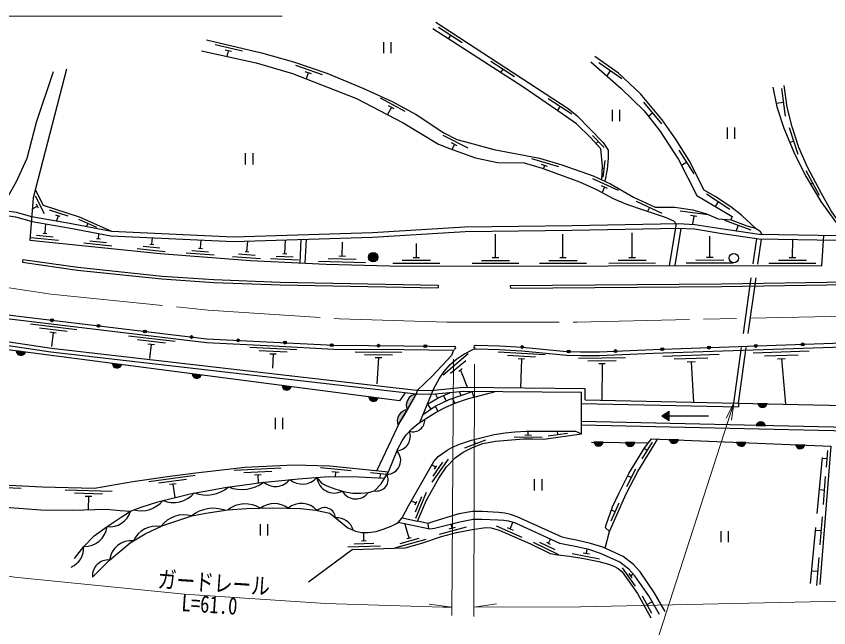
# Model space of a CAD drawing. Units: millimetres at full size, sheet at 1:1000; details may follow other scales. Extents: x 40000 to 680000, y 20000 to 380000.
# Drawn here: x 175944 to 262721, y 246968 to 312264 of the extents above; entities that cross this region are included whole.
import ezdxf
from ezdxf.enums import TextEntityAlignment as Align

# ---------------------------------------------------------------- set-up
doc = ezdxf.new("R2010")
doc.units = ezdxf.units.MM
doc.header["$LTSCALE"] = 1000
doc.linetypes.add('CHAIN', pattern=[18.5, 12, -1.5, 3.5, -1.5])
doc.linetypes.add('DASHED', pattern=[7.5, 6, -1.5])
for name, color, linetype, lineweight in [('M-BGD', 7, 'Continuous', 25), ('M-BMK', 2, 'CHAIN', 13), ('M-STR-HTXT', 7, 'Continuous', 13)]:
    doc.layers.add(name, color=color, linetype=linetype, lineweight=lineweight)
doc.styles.add('ＭＳ ゴシック', font='')
doc.styles.get('ＭＳ ゴシック').set_extended_font_data('MS Gothic')

# ---------------------------------------------------------------- blocks, each defined once
blk = doc.blocks.new('open_arrow')
at = {"color": 0, "linetype": 'Continuous', "lineweight": -2}
blk.add_lwpolyline([(7.5, 1.25), (0, 0), (7.5, -1.25)], dxfattribs=at)

msp = doc.modelspace()

# ---------------------------------------------------------------- hatches: boundary and pattern name
at = {"layer": 'M-BGD'}
for points in [[(213573, 286536, -1), (214573, 286536, -0.41421), (214073, 286036, -0.41421)], [(179619, 279818, -1), (179917, 279782, -0.41421), (179750, 279651, -0.41421)], [(184583, 279223, -1), (184881, 279187, -0.41421), (184715, 279056, -0.41421)], [(189548, 278628, -1), (189846, 278592, -0.41421), (189679, 278461, -0.41421)], [(194512, 278033, -1), (194810, 277997, -0.41421), (194643, 277866, -0.41421)], [(199496, 277666, -1), (199796, 277652, -1)], [(204490, 277422, -1), (204790, 277406, -1)], [(209483, 277152, -1), (209782, 277135, -1)], [(214482, 277090, -1), (214782, 277088, -1)], [(219482, 277043, -0.41421), (219633, 277191, -0.41421), (219782, 277039, -1)], [(229820, 276955, -1), (230119, 276939, -1)], [(244790, 276703, -1), (245090, 276714, -1)], [(249787, 276877, -1), (250087, 276887, -1)], [(254784, 277050, -1), (255084, 277061, -1)], [(259781, 277224, -1), (260081, 277234, -1)], [(176927, 276397, -0.82183), (175945, 276526)], [(234796, 276469, -1), (235096, 276464, -1)], [(239794, 276508, -1), (240094, 276520, -1)], [(187188, 275058, -0.82183), (186205, 275186)], [(195707, 273946, -0.82183), (194724, 274074)], [(205311, 272692, -0.82183), (204328, 272820)], [(218661, 271911), (217710, 270245, -0.51219)], [(214590, 271480, -0.82183), (213608, 271609)], [(256145, 270880, -0.82183), (255154, 270901)], [(217710, 270244), (216731, 268594, -0.51219)], [(245691, 270103), (244891, 269603), (245691, 269103)], [(254959, 268564, -0.82183), (255950, 268541)], [(238629, 266779, -0.82183), (237638, 266792)], [(242016, 266732, -0.82183), (241025, 266746)], [(246670, 267035, -0.82183), (245680, 267076)], [(253872, 266733, -0.82183), (252882, 266775)], [(260162, 266470, -0.82183), (259172, 266512)]]:
    msp.add_hatch(color=256, dxfattribs=at).paths.add_polyline_path(points)

# ---------------------------------------------------------------- linework, layer by layer
for p, q in [((223570, 309422), (221054, 311057)), ((222312, 310240), (222065, 309857)), ((200113, 308524), (197192, 309210)), ((215168, 309511), (215168, 308311)), ((215968, 309511), (215968, 308311)), ((198925, 308495), (198243, 308655)), ((198584, 308575), (198443, 307973)), ((229158, 305790), (226643, 307425)), ((240614, 305592), (238152, 307304)), ((208652, 306015), (205816, 306994)), ((207467, 306107), (206805, 306335)), ((227900, 306607), (227667, 306245)), ((239383, 306448), (239012, 305906)), ((207136, 306221), (206914, 305579)), ((258108, 301581), (257697, 304553)), ((217469, 302077), (214836, 303515)), ((235270, 301817), (232755, 303452)), ((244886, 300788), (242978, 303103)), ((257903, 303067), (257097, 302956)), ((216009, 302532), (215590, 301765)), ((216316, 302365), (215702, 302700)), ((234012, 302635), (233740, 302216)), ((239579, 302258), (239579, 301058)), ((240379, 302258), (240379, 301058)), ((243932, 301945), (243474, 301568)), ((251862, 300385), (251862, 299185)), ((252662, 300385), (252662, 299185)), ((259469, 297511), (258525, 300359)), ((224212, 298174), (221530, 299518)), ((238731, 298257), (237472, 299543)), ((223049, 298421), (222423, 298735)), ((222736, 298578), (222464, 298036)), ((238101, 298900), (237872, 298675)), ((258997, 298935), (258565, 298792)), ((248356, 295430), (246757, 297969)), ((200396, 297637), (200396, 296437)), ((201196, 297637), (201196, 296437)), ((233887, 296182), (231017, 297054)), ((238640, 295086), (238841, 296875)), ((232700, 296229), (232030, 296433)), ((232365, 296331), (232261, 295991)), ((238740, 295980), (238540, 296003)), ((247557, 296700), (246989, 296341)), ((261734, 293107), (260315, 295750)), ((240262, 293659), (237536, 294910)), ((261025, 294428), (260793, 294304)), ((239092, 293866), (238456, 294158)), ((238774, 294012), (238520, 293458)), ((178962, 291177), (178007, 293047)), ((244929, 291213), (242204, 292469)), ((252170, 291616), (249666, 293268)), ((250918, 292442), (250596, 291955)), ((178218, 291976), (177642, 291681)), ((178329, 291757), (178106, 292194)), ((243567, 291841), (243377, 291429)), ((181501, 290916), (179502, 291560)), ((180643, 290878), (180176, 291028)), ((180409, 290953), (180234, 290408)), ((249827, 291042), (246853, 291439)), ((248647, 290897), (247953, 290989)), ((248300, 290943), (248182, 290055)), ((179016, 289096), (179119, 290093)), ((184543, 289692), (182625, 290547)), ((183584, 290119), (183453, 289826)), ((246408, 290115), (245688, 285634)), ((254442, 289412), (251631, 290460)), ((253036, 289936), (252827, 289374)), ((178807, 289118), (179224, 289074)), ((184717, 288504), (184775, 289067)), ((227130, 286489), (227133, 288997)), ((234334, 286495), (234328, 288996)), ((241730, 286520), (241722, 289132)), ((246936, 289606), (246298, 285636)), ((177462, 288654), (180446, 288345)), ((178089, 288891), (179880, 288705)), ((183791, 288299), (185581, 288113)), ((184508, 288526), (184926, 288483)), ((190422, 287912), (190495, 288617)), ((195619, 287489), (195687, 288372)), ((200586, 287111), (200673, 288256)), ((204627, 286909), (204695, 288380)), ((206347, 288432), (206230, 285933)), ((206899, 288449), (206780, 285907)), ((210756, 286655), (210798, 288154)), ((250009, 286534), (250016, 288788)), ((258839, 286506), (258871, 288421)), ((183163, 288062), (186147, 287753)), ((188868, 287470), (191852, 287161)), ((189496, 287707), (191286, 287521)), ((190213, 287934), (190631, 287891)), ((194699, 287258), (196494, 287122)), ((195410, 287505), (195829, 287473)), ((218678, 286509), (218681, 288009)), ((194078, 287005), (197070, 286777)), ((199045, 286626), (202036, 286398)), ((199666, 286880), (201461, 286743)), ((200377, 287127), (200795, 287095)), ((203100, 286380), (206097, 286239)), ((203714, 286651), (205512, 286567)), ((204417, 286919), (204836, 286899)), ((209249, 286396), (212247, 286314)), ((210406, 286664), (211106, 286645)), ((218328, 286510), (219028, 286508)), ((226780, 286490), (227480, 286489)), ((233984, 286494), (234684, 286496)), ((241380, 286519), (242080, 286521)), ((249659, 286535), (250359, 286533)), ((258489, 286507), (259189, 286505)), ((176641, 286297), (176598, 286000)), ((176598, 286000), (182472, 285163)), ((176641, 286297), (182508, 285460)), ((208241, 286124), (213239, 285986)), ((216176, 285915), (221176, 285903)), ((217177, 286212), (220177, 286205)), ((224629, 285895), (229629, 285884)), ((225629, 286193), (228629, 286186)), ((231836, 285886), (236836, 285904)), ((232835, 286190), (235835, 286200)), ((239233, 285912), (244233, 285929)), ((240232, 286215), (243232, 286225)), ((247507, 285942), (252507, 285926)), ((248508, 286239), (251508, 286229)), ((256337, 285914), (261337, 285898)), ((257338, 286211), (260338, 286201)), ((182472, 285163), (191501, 284222)), ((182508, 285460), (191527, 284521)), ((191501, 284222), (197030, 283841)), ((191527, 284521), (197046, 284141)), ((197030, 283841), (204118, 283571)), ((197046, 284141), (204127, 283871)), ((204127, 283871), (220998, 283556)), ((251270, 283693), (269689, 284003)), ((204118, 283571), (220992, 283256)), ((220998, 283556), (220992, 283256)), ((228711, 283528), (251270, 283693)), ((228711, 283528), (228714, 283228)), ((228714, 283228), (251273, 283393)), ((251273, 283393), (269695, 283703)), ((182428, 278776), (177463, 279372)), ((181399, 278598), (178420, 278955)), ((180221, 278437), (179526, 278520)), ((179874, 278478), (179695, 276989)), ((192900, 277521), (187935, 278116)), ((191871, 277342), (188893, 277699)), ((190694, 277181), (189999, 277265)), ((190346, 277223), (190168, 275734)), ((205895, 276661), (200901, 276899)), ((176927, 276397), (175945, 276526)), ((204882, 276409), (201886, 276551)), ((203719, 276164), (203020, 276197)), ((203370, 276180), (203298, 274682)), ((217133, 276367), (212133, 276411)), ((216131, 276076), (213131, 276102)), ((224226, 276211), (221552, 273952)), ((232421, 276114), (227429, 276382)), ((231407, 275868), (228411, 276029)), ((251001, 276158), (245005, 275950)), ((260633, 276493), (254637, 276285)), ((259447, 276091), (255849, 275966)), ((187188, 275058), (186205, 275186)), ((214978, 275786), (214278, 275792)), ((214628, 275789), (214466, 273012)), ((223943, 275461), (222339, 274106)), ((230242, 275630), (229543, 275668)), ((229893, 275649), (229795, 272542)), ((240997, 275800), (235998, 275711)), ((240002, 275482), (237003, 275429)), ((238858, 275162), (238158, 275150)), ((238508, 275156), (238484, 271251)), ((249815, 275757), (246217, 275632)), ((248448, 275349), (247608, 275320)), ((248028, 275335), (248266, 271046)), ((258080, 275684), (257240, 275654)), ((257660, 275669), (258107, 270839)), ((223580, 274643), (223205, 274327)), ((223392, 274485), (224126, 272602)), ((195707, 273946), (194724, 274074)), ((205311, 272692), (204328, 272820)), ((217710, 270245), (218661, 271911)), ((220722, 271913), (220939, 271489)), ((221561, 271771), (221845, 271167)), ((223290, 272165), (223431, 271759)), ((224621, 272173), (224774, 271582)), ((214590, 271480), (213608, 271609)), ((219860, 270845), (220213, 270309)), ((222552, 271453), (222772, 270929)), ((236318, 270897), (253086, 270545)), ((253094, 270944), (253086, 270545)), ((256145, 270880), (255154, 270901)), ((216731, 268594), (217710, 270244)), ((220696, 270627), (220971, 270092)), ((244891, 269603), (245691, 270103)), ((245691, 269103), (245691, 270103)), ((203596, 269376), (203596, 268176)), ((204396, 269376), (204396, 268176)), ((244891, 269603), (245691, 269103)), ((245691, 269603), (249891, 269603)), ((265173, 268334), (236320, 268984)), ((254959, 268564), (255950, 268541)), ((229112, 267345), (232112, 267335)), ((230263, 267551), (230963, 267548)), ((230613, 267550), (230614, 267944)), ((232753, 267462), (234832, 267763)), ((233792, 267613), (233743, 267953)), ((223862, 266180), (226104, 267038)), ((224983, 266609), (224813, 267056)), ((237391, 266796), (243450, 266712)), ((238629, 266779), (237638, 266792)), ((242016, 266732), (241025, 266746)), ((242795, 265008), (243896, 266796)), ((246670, 267035), (245680, 267076)), ((253872, 266733), (252882, 266775)), ((260162, 266470), (259172, 266512)), ((243345, 265902), (242993, 266119)), ((262466, 264115), (262609, 265909)), ((220381, 262496), (222099, 264955)), ((262538, 265012), (262054, 265051)), ((204220, 264001), (199225, 263777)), ((211709, 263724), (208425, 264047)), ((220748, 264069), (220334, 264358)), ((220479, 263159), (221509, 264635)), ((220628, 263897), (220868, 264241)), ((241149, 262065), (242118, 263928)), ((195064, 263241), (190112, 262548)), ((203235, 263657), (200238, 263522)), ((202099, 263305), (201400, 263274)), ((201750, 263290), (201787, 262446)), ((210421, 263549), (209655, 263625)), ((210038, 263587), (209990, 263099)), ((215532, 263349), (213778, 263521)), ((214823, 263418), (214778, 262966)), ((241634, 262996), (241239, 263196)), ((262149, 260145), (262388, 263136)), ((176460, 261823), (171467, 262075)), ((194115, 262805), (191144, 262390)), ((193018, 262349), (192325, 262252)), ((192671, 262300), (192871, 260871)), ((231270, 262836), (231270, 261636)), ((232070, 262836), (232070, 261636)), ((186172, 261524), (181173, 261648)), ((185164, 261249), (182165, 261324)), ((218618, 258659), (219769, 261429)), ((262268, 261641), (261730, 261684)), ((184007, 260977), (183308, 260995)), ((183657, 260986), (183622, 259579)), ((218639, 260274), (218148, 260478)), ((218559, 260080), (218720, 260468)), ((218571, 259328), (219262, 260990)), ((239485, 258389), (240327, 260313)), ((239906, 259351), (239504, 259527)), ((217156, 258702), (218813, 258347)), ((261804, 255821), (262043, 258812)), ((201985, 258028), (201985, 256828)), ((202785, 258028), (202785, 256828)), ((217892, 256547), (217488, 257991)), ((219914, 258111), (219961, 257524)), ((221132, 256957), (224030, 257732)), ((222504, 257634), (222403, 258011)), ((227194, 257860), (229942, 256658)), ((228688, 257534), (228985, 258213)), ((213080, 256259), (213052, 257129)), ((222166, 257544), (222842, 257725)), ((228367, 257674), (229009, 257394)), ((251196, 257291), (251196, 256091)), ((251996, 257291), (251996, 256091)), ((261923, 257316), (261325, 257364)), ((212835, 256252), (213325, 256267)), ((216368, 255497), (219739, 256440)), ((216961, 255975), (218984, 256540)), ((217656, 256481), (218128, 256613)), ((231169, 256113), (233867, 254802)), ((231840, 256120), (233459, 255334)), ((232592, 256089), (232969, 255905)), ((232780, 255997), (232996, 256440)), ((211350, 255605), (214848, 255715)), ((212040, 255926), (214139, 255993)), ((236833, 254910), (236915, 255345)), ((235304, 254892), (238252, 254337)), ((236489, 254974), (237177, 254845)), ((261456, 251470), (261695, 254460)), ((240640, 253368), (242029, 251411)), ((241368, 252756), (241692, 252300)), ((241530, 252528), (241817, 252731)), ((261576, 252965), (260978, 253013)), ((242779, 250362), (243791, 248522)), ((243285, 249442), (243811, 249731))]:
    msp.add_line(p, q, dxfattribs=at)
at = {"layer": 'M-BGD', "linetype": 'DASHED'}
for p, q in [((252587, 270955), (255034, 288516)), ((253090, 270945), (255533, 288477)), ((260769, 251694), (262183, 266386))]:
    msp.add_line(p, q, dxfattribs=at)
at = {"layer": 'M-BGD'}
for points in [[(220740, 311619), (234883, 302427), (235852, 301625), (238636, 298783), (239169, 297973), (239169, 297108), (239039, 295947), (238793, 294664)], [(238479, 294807), (238552, 296256), (238396, 298101), (237307, 299294), (235794, 300773), (233797, 302178), (230048, 304710), (220439, 310906)], [(196273, 309734), (202152, 308353), (205547, 307405), (209117, 306171), (212955, 304587), (216102, 303165), (218645, 301776), (221620, 299809), (223005, 299114), (224339, 298732), (226965, 298027), (228824, 297680), (231824, 297122), (234203, 296400), (237558, 295230), (239401, 294385), (241857, 292959), (244197, 291881), (246278, 291881), (248217, 291600), (249676, 291171), (250902, 290649), (252292, 290534), (253990, 289901), (254891, 289644), (255349, 289336), (255577, 288976)], [(195726, 308572), (201576, 307282), (205440, 306150), (212298, 303491), (217284, 300876), (221032, 298593), (222202, 298129), (224976, 297142), (227347, 296647), (230188, 296622), (232111, 296046), (236103, 294570), (237933, 293781), (239710, 292802), (241119, 292204), (243000, 291554), (245241, 290814), (246155, 290411), (246408, 290115)], [(237295, 307399), (240564, 304556), (243004, 302167), (244685, 300025), (246674, 296962), (248621, 293121), (252393, 290895), (252263, 290545)], [(254891, 289644), (253424, 290992), (252252, 291921), (250595, 293015), (249422, 293711), (247811, 296859), (246426, 299057), (244938, 301196), (242632, 303994), (240264, 306201), (237745, 307953)], [(181302, 306607), (177736, 292864), (177377, 288361), (191322, 286914), (200960, 286179), (209038, 285802), (215809, 285615), (230477, 285582), (247835, 285641), (261976, 285596), (262182, 288866)], [(179904, 306326), (178060, 300904), (177077, 297072), (175942, 294591), (173955, 291132), (172200, 288746), (169214, 289090), (148958, 293706)], [(256736, 304697), (257175, 302578), (257936, 300297), (259103, 297507), (260316, 295104), (261882, 292477), (264003, 289516), (266122, 287365)], [(266122, 287365), (264371, 289497), (262986, 291498), (261941, 293355), (260446, 296141), (259539, 298253), (258808, 300457), (258277, 302551), (257956, 304873)], [(177973, 293775), (178832, 292091), (182681, 290851), (186102, 289324)], [(177578, 290888), (177769, 290834), (181843, 290131), (186102, 289324), (199148, 288709), (213976, 289168), (223868, 289766), (235328, 289918), (246630, 290119), (248421, 290045), (251207, 289601), (255307, 288980), (263702, 288841)], [(177538, 290380), (177658, 290346), (181754, 289639), (186044, 288827), (199144, 288209), (213999, 288669), (223886, 289266), (235335, 289419), (246624, 289619), (248372, 289547), (251131, 289107), (255265, 288481), (263541, 288343)], [(159910, 282180), (196308, 277818), (203433, 277479), (209867, 277131), (217325, 277065), (222748, 277008)], [(158306, 281970), (158007, 280504), (157942, 279985), (158017, 278942), (158268, 277263), (158717, 274027), (159374, 269351), (159566, 268266), (159925, 267260), (160500, 266070), (161044, 265198), (161756, 264211), (162512, 263552), (163371, 262945), (164238, 262456), (167286, 261243), (169456, 260659), (171914, 260156), (174788, 259831), (178574, 259548), (181936, 259541), (185532, 259622), (187047, 259482), (188147, 259407)], [(158306, 281970), (196275, 277419), (203412, 277079), (209854, 276731), (217322, 276666), (222640, 276609), (222427, 276047), (220387, 273867), (218748, 272309), (218661, 271911), (217575, 270008), (216869, 268886), (214441, 263757)], [(217498, 272045), (216875, 271182), (167073, 277684), (165252, 278002), (162831, 278539), (160595, 279058), (159147, 279480), (159122, 279491)], [(218748, 272309), (218689, 272311), (179694, 276790), (166357, 278771)], [(224974, 277123), (225092, 277135), (227544, 277077), (229972, 276946), (234756, 276470), (236194, 276445), (238226, 276445), (243970, 276675), (263179, 277341), (269478, 277452), (270822, 277500), (272612, 277554), (301569, 278593)], [(236322, 267675), (236317, 272072), (223715, 272207), (220283, 271870), (218661, 271911), (179642, 276394), (166947, 278279)], [(219053, 268891), (220542, 272498), (221115, 273537), (221648, 274333), (222274, 275072), (223014, 275697), (223745, 276181), (224781, 276702), (225107, 276735), (227529, 276677), (229941, 276548), (234733, 276070), (236191, 276045), (238234, 276045), (243985, 276275), (263190, 276942), (269489, 277052), (270814, 277099), (271122, 277077), (271223, 277011), (271340, 276879), (271403, 276753), (271396, 276388), (271012, 269957)], [(158457, 275901), (163821, 264176), (170678, 262637), (173750, 262260), (178695, 262010), (184313, 261870), (188397, 262579), (192092, 263134), (195110, 263518), (200410, 264130), (205576, 264362), (209433, 264249), (215705, 263633)], [(236718, 271288), (236717, 272467), (223698, 272607)], [(208057, 263013), (208552, 262411), (209128, 262130), (209966, 261806), (210900, 261517), (211880, 261355), (212751, 261355), (213565, 261426), (214206, 261590), (214918, 262337), (215705, 263633), (216684, 266076), (217161, 266934), (217598, 267558), (218182, 268225), (218873, 268774), (219668, 269288), (220801, 270004), (221815, 270527), (222895, 270980), (224132, 271416), (226467, 272020), (227032, 272171)], [(219424, 269790), (220696, 270627), (222178, 271323), (224688, 272196)], [(219860, 270845), (221063, 271564), (222265, 272064)], [(236718, 271288), (266018, 270673), (267972, 270553), (269346, 270343), (270518, 270100), (271517, 269810), (272812, 268864), (282207, 271037), (295377, 270773), (305789, 268137), (325003, 254565)], [(320975, 254584), (304909, 266187), (296313, 268553), (289359, 268646), (283290, 268891), (273431, 266458), (267970, 267871), (236321, 268584)], [(184086, 252386), (185901, 254199), (188111, 256029), (189695, 256985), (191592, 257876), (194693, 258914), (196201, 259215), (198544, 259561), (200565, 259707), (203338, 259781), (206291, 259689), (207918, 259512), (209424, 259208), (211371, 257637), (212176, 257268), (212824, 257144), (213527, 257144), (214371, 257257), (215131, 257487), (216003, 257829), (216548, 258106), (216716, 258220), (217156, 258702), (217855, 259991), (220535, 264712), (220990, 265268), (221955, 265929), (222481, 266216), (223283, 266556), (224553, 266981), (225413, 267228), (226972, 267605), (228154, 267786), (229194, 267896), (230441, 267943), (232555, 267951), (235690, 267954), (236322, 267675)], [(218813, 258347), (219753, 260609), (221064, 262950), (221907, 264158), (222835, 265119), (223691, 265714), (224671, 266233), (225787, 266659), (227136, 266876), (230110, 267131), (231112, 267128), (232297, 267093), (236322, 267675)], [(238849, 255455), (239306, 257242), (239981, 258773), (241068, 261259), (242320, 263666), (244452, 267127)], [(243808, 267154), (262946, 266354), (261766, 251581)], [(182170, 254363), (183152, 255639), (184271, 256774), (185639, 257772), (187165, 258776), (188147, 259407), (189274, 259856), (191071, 260424), (194513, 261278), (198268, 261952), (202131, 262495), (206105, 262878), (209343, 263101), (212520, 263090), (215283, 262938)], [(245263, 248718), (244087, 250748), (242564, 252949), (241859, 253728), (240766, 254582), (238599, 255568), (237269, 255982), (235770, 256327), (234861, 256504), (234239, 256648), (229429, 258816), (228741, 259076), (228129, 259193), (227495, 259288), (225702, 259389), (224661, 259373), (223218, 259118), (220532, 258306), (219914, 258111), (218813, 258347)], [(244658, 248367), (243495, 250373), (242015, 252513), (241380, 253213), (240401, 253979), (238349, 254913), (237086, 255306), (235624, 255642), (234715, 255820), (234014, 255981), (229190, 258156), (228525, 258341), (228008, 258415), (227400, 258466), (225670, 258538), (224760, 258517), (223331, 258250), (220612, 257549), (220108, 257492), (216716, 258220)], [(207152, 251858), (211829, 255320), (217483, 255498), (219270, 255997), (221369, 256710), (222951, 257133), (224629, 257464), (226089, 257675), (226657, 257647), (227519, 257390), (230866, 255927), (232968, 254905), (233786, 254738), (235021, 254605), (236546, 254353), (238148, 254051), (239184, 253760), (239778, 253546), (240230, 253300), (240655, 252933), (242289, 250630), (243713, 248041)]]:
    msp.add_lwpolyline(points, dxfattribs=at)
at = {"layer": 'M-BGD', "linetype": 'DASHED'}
for points in [[(174223, 291598), (175952, 291348), (177578, 290888)], [(173955, 291132), (175848, 290858), (177538, 290380)], [(223698, 272607), (220268, 272270), (218748, 272309)], [(239306, 257242), (238895, 257630), (238961, 257965), (239627, 259881), (240332, 261392), (241356, 263429), (243061, 266232), (243808, 267154)]]:
    msp.add_lwpolyline(points, dxfattribs=at)
at = {"layer": 'M-BGD'}
for centre, radius in [((214073, 286536), 500), ((252585, 286445), 500), ((179768, 279800), 150), ((184732, 279205), 150), ((189697, 278610), 150), ((194661, 278015), 150), ((199646, 277659), 150), ((204640, 277414), 150), ((209632, 277144), 150), ((214632, 277089), 150), ((219632, 277041), 150), ((229969, 276947), 150), ((244940, 276709), 150), ((249937, 276882), 150), ((254934, 277055), 150), ((259931, 277229), 150), ((234946, 276467), 150), ((239944, 276514), 150)]:
    msp.add_circle(centre, radius, dxfattribs=at)
for centre, radius, start, end in [((222730, 276859), 150, 263.16525, 83.16525), ((224974, 276973), 150, 89.94739, 269.94739), ((176449, 276559), 505, 183.733, 341.39119), ((186709, 275219), 505, 183.733, 341.39119), ((195228, 274107), 505, 183.733, 341.39119), ((204832, 272853), 505, 183.733, 341.39119), ((218785, 270736), 1182, 96.05873, 204.54389), ((218785, 270736), 1182, 96.05873, 204.54389), ((214112, 271642), 505, 183.733, 341.39119), ((255651, 270989), 505, 189.96789, 347.62608), ((217815, 269067), 1182, 95.09302, 203.57817), ((217815, 269067), 1182, 95.09302, 203.57817), ((218312, 269169), 1271, 253.13463, 2.84157), ((255452, 268455), 505, 9.87997, 167.53816), ((216466, 267424), 1569, 274.83281, 19.68673), ((238135, 266883), 505, 190.37776, 348.03595), ((241522, 266837), 505, 190.37776, 348.03595), ((246179, 267153), 505, 188.77563, 346.43382), ((253381, 266852), 505, 188.77563, 346.43382), ((259671, 266589), 505, 188.77563, 346.43382), ((215512, 264839), 1491, 270.77483, 43.23965), ((206490, 264413), 2102, 230.69758, 318.20676), ((209915, 263224), 1871, 186.48324, 297.08707), ((214444, 262790), 1223, 258.75583, 27.17724), ((200020, 265668), 3928, 249.01697, 306.66578), ((203630, 264021), 1965, 229.93552, 321.09681), ((192711, 263329), 2986, 248.21753, 318.68284), ((196226, 264849), 3716, 249.97973, 309.95789), ((212208, 262378), 1658, 209.62246, 324.97668), ((189284, 262442), 2989, 255.08147, 320.87723), ((196984, 256095), 3633, 70.17632, 129.10923), ((200424, 257068), 3122, 59.05736, 127.0186), ((203491, 257742), 2481, 53.25242, 126.11252), ((206398, 257981), 2254, 41.63457, 129.1427), ((208881, 258632), 1164, 3.82082, 133.27341), ((185948, 260040), 2289, 262.25261, 343.9557), ((193859, 255955), 3074, 74.26773, 143.62943), ((210169, 256874), 1840, 15.86318, 93.94), ((183204, 258095), 2456, 268.78997, 352.44202), ((190892, 255175), 2649, 79.30014, 156.17189), ((188219, 253924), 2335, 83.8558, 173.22459), ((180853, 255522), 2302, 294.86139, 2.91786), ((185769, 252516), 1688, 85.54223, 184.42045)]:
    msp.add_arc(centre, radius, start, end, dxfattribs=at)
at = {"layer": 'M-BMK'}
msp.add_lwpolyline([(72382, 299566), (170897, 283933), (179622, 282574), (196438, 280890), (210483, 279946), (221941, 279585), (235861, 279613), (269737, 280357), (344582, 282778), (369339, 283262), (468500, 286894), (500955, 288561), (546149, 290989), (567965, 292011)], dxfattribs=at)
at = {"layer": 'M-STR-HTXT'}
for p, q in [((222467, 248277), (222639, 275658)), ((224812, 248187), (224874, 275120)), ((222473, 249160), (220041, 249497)), ((224815, 249165), (227245, 249511))]:
    msp.add_line(p, q, dxfattribs=at)
for points in [[(165861, 292439), (173950, 312264), (204350, 312264)], [(252587, 270955), (241418, 236322), (271818, 236322)], [(156274, 255446), (166171, 253876), (175762, 252382), (193901, 250566), (208984, 249551), (221493, 249158), (222473, 249160)], [(224815, 249165), (236225, 249188), (270563, 249942), (302470, 250974)]]:
    msp.add_lwpolyline(points, dxfattribs=at)

# ---------------------------------------------------------------- block references
at = {"layer": 'M-STR-HTXT', "xscale": 240, "yscale": 240, "rotation": 252.1}
msp.add_blockref('open_arrow', (252587, 270955), dxfattribs=at)

# ---------------------------------------------------------------- texts
at = {"layer": 'M-STR-HTXT', "style": 'ＭＳ ゴシック', "width": 0.8}
msp.add_text('ガードレール', height=1833, rotation=356.153, dxfattribs=at).set_placement((196953, 250309), align=Align.BOTTOM_CENTER)
msp.add_text('L=61.0', height=1833, rotation=356.153, dxfattribs=at).set_placement((196649, 250381), align=Align.TOP_CENTER)

doc.saveas('drawing.dxf')
